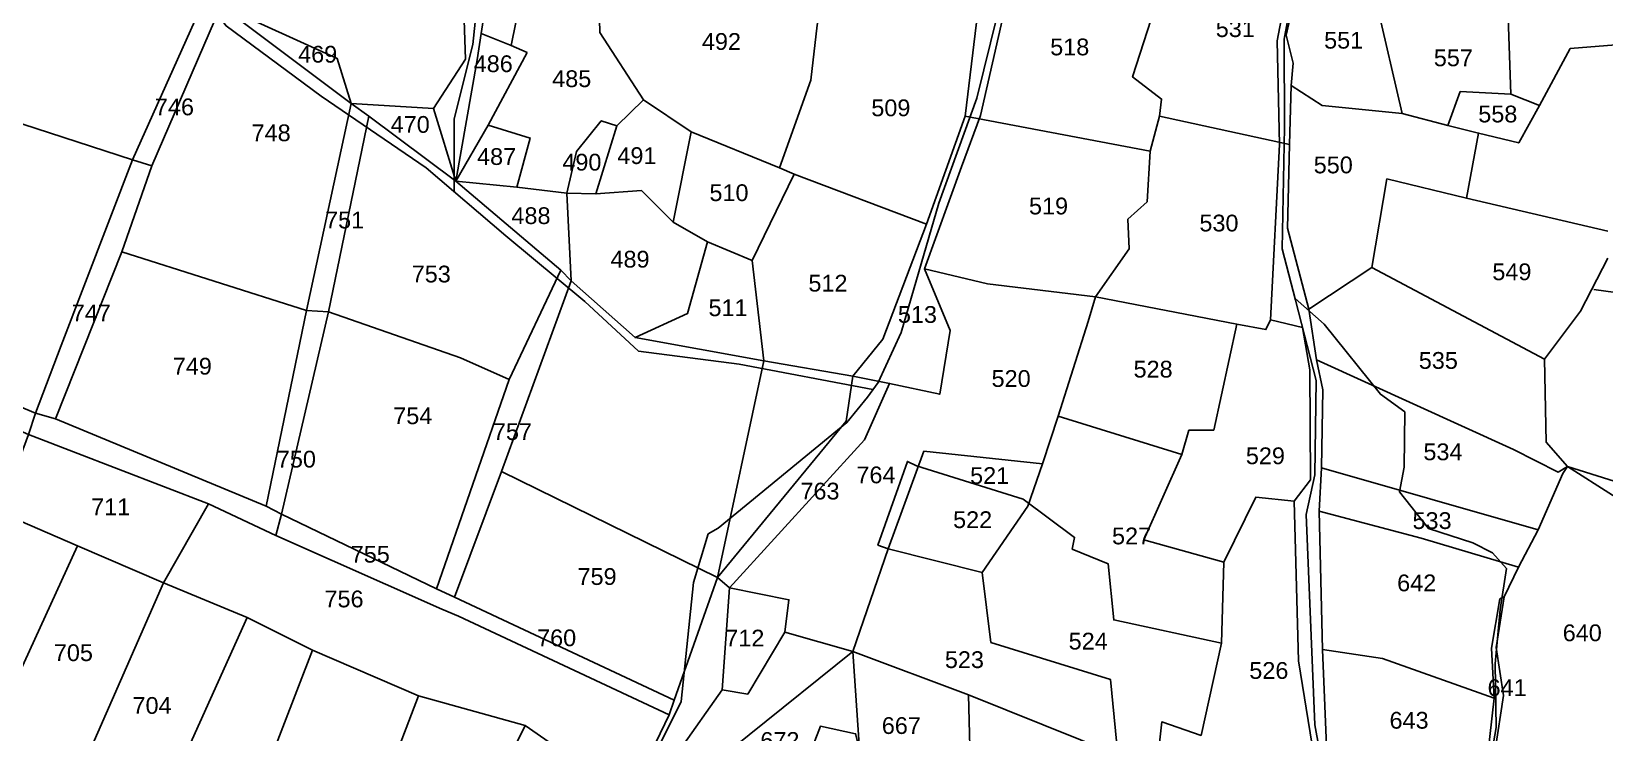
# Model space of a CAD drawing. Header units: inches. Extents: x 204181 to 273365, y 1587708 to 1600456.
# Drawn here: x 206162 to 208038, y 1592154 to 1592990 of the extents above; entities that cross this region are included whole.
import ezdxf
from ezdxf.enums import TextEntityAlignment as Align

# ---------------------------------------------------------------- set-up
doc = ezdxf.new("R2010")
doc.units = ezdxf.units.IN
doc.header["$LTSCALE"] = 15
doc.header["$MEASUREMENT"] = 0
for name, color, linetype in [('PLOT NOS', 7, 'Continuous'), ('PLOTS', 7, 'Continuous'), ('ROADS', 1, 'Continuous')]:
    doc.layers.add(name, color=color, linetype=linetype)
doc.styles.get("Standard").update_dxf_attribs({"font": 'arial.ttf'})

msp = doc.modelspace()

# ---------------------------------------------------------------- linework, layer by layer
at = {"layer": 'PLOTS'}
for points in [[(205599.5, 1592904.8), (205671.8, 1592951.4), (205789.1, 1592929.9), (205950.8, 1592898.4), (205973, 1592895.9), (206068.6, 1592906.9), (206282.9, 1592837.1), (206305.8, 1592830.1), (206388.1, 1593020.4), (206371.1, 1593034.3), (206393.7, 1593090.6), (206512, 1593082), (206468.7, 1593177.5), (206320.2, 1593248), (206366.4, 1593352.3), (206453.4, 1593442.6), (206463.4, 1593498.8), (206464.9, 1593508.5), (206500, 1593686.4), (206522.5, 1593780.4), (206537, 1593797), (206588.1, 1593870.5)], [(206588.4, 1593221.4), (206577.2, 1593197.6), (206654.7, 1593126.9), (206612.7, 1593059.4), (206677.4, 1593026.9), (206680, 1592957.1), (206641.7, 1592898.5), (206668.5, 1592811.9), (206693.8, 1592956.5), (206698.4, 1592987.9), (206710.8, 1593068.8), (206723.6, 1593068.7), (206749.7, 1593141.6), (206795.8, 1593282.6), (206780.9, 1593342.2), (206788.9, 1593362.9), (206839, 1593352.9), (206875.3, 1593455.2), (206935.9, 1593634.5)], [(207141.6, 1592579.1), (207177.3, 1592623.2), (207229.6, 1592760.3), (207275.8, 1592889.4), (207289.1, 1593000.8), (207360.7, 1593108.8), (207393.9, 1593162.9), (207468.3, 1593251.8), (207516.1, 1593314.3), (207554.6, 1593358.2), (207570.3, 1593397.1), (207581.9, 1593421.5), (207604.5, 1593457.5), (207615.2, 1593483.2), (207626, 1593506.3), (207632.4, 1593555.8)], [(207227.2, 1592707.1), (207271.1, 1592828.9), (207294, 1592890.1), (207322.5, 1593015.5), (207400.7, 1593141.1), (207445.4, 1593201.9), (207534.9, 1593322.7), (207557.2, 1593343.7), (207595.2, 1593424)], [(207457.6, 1592127.9), (207449, 1592217.4), (207306.3, 1592261.8), (207295.9, 1592345.1), (207350.3, 1592424.4), (207367.7, 1592474.5), (207386.6, 1592531.7), (207422.2, 1592644.4), (207431.2, 1592673.7), (207471.2, 1592731.1), (207469.6, 1592766.5), (207492.7, 1592787.2), (207496, 1592847.4), (207507.5, 1592889.3), (207509.9, 1592909.7), (207475.2, 1592936), (207514.9, 1593059.3), (207540.8, 1593132.6), (207595.7, 1593245.5), (207605.2, 1593282.6), (207637.1, 1593290.5), (207557.2, 1593343.7)], [(207044, 1593283.4), (207034.7, 1593258), (207136.7, 1593172.8), (207099.1, 1592997.9), (207091.6, 1592932.3), (207054.2, 1592827.5), (206949, 1592870.4), (206892.2, 1592908.7), (206840.2, 1592988.9), (206838, 1593068.6), (206861.5, 1593156), (206966.4, 1593144.9)], [(206928.8, 1592192.9), (206666.6, 1592315.6), (206645.2, 1592325.8), (206460.4, 1592414.6), (206442.1, 1592424.1), (206190.9, 1592528.5), (206167.2, 1592535.1), (205975.2, 1592615.4), (205935.7, 1592644.9), (205973, 1592895.9), (206035.8, 1593168.7), (206047.2, 1593220.1)], [(207906.3, 1593226.8), (207908.7, 1593193.3), (207922.1, 1593030.7), (207926.4, 1592915.5), (207960.5, 1592901.9)], [(206757.8, 1593089.5), (206734.4, 1592973.7), (206753.3, 1592965.1)], [(208041.7, 1592752.1), (207873.4, 1592791.5), (207778.4, 1592814.5), (207760.6, 1592708.7), (207685.2, 1592659), (207660, 1592755.7), (207662.4, 1592855.4), (207664.5, 1592926), (207666.9, 1592952.3), (207658.4, 1592985.7), (207684.5, 1593101.4)], [(206371.1, 1593034.3), (206282.9, 1592837.1), (206197.6, 1592615.7), (206167.2, 1592535.1), (206158.6, 1592509.6), (206124.4, 1592417.1), (206037.6, 1592210.3), (206025.9, 1592190.4), (205884.6, 1591970)], [(206543.4, 1592904.5), (206526.9, 1592957.9), (206387.8, 1593021.3)], [(207766.1, 1593024.4), (207796.7, 1592892.5), (207701.1, 1592901.8), (207664.5, 1592926)], [(206734.4, 1592973.7), (206698.4, 1592987.9)], [(208061.5, 1592975.3), (207997, 1592969.8), (207960.5, 1592901.9), (207935.7, 1592857.4), (207887.7, 1592869.1), (207873.4, 1592791.5)], [(206860.3, 1592877.6), (206835.3, 1592796.6), (206800.6, 1592797.3), (206741.2, 1592804.4), (206668.5, 1592811.9), (206706.9, 1592878.5), (206753.3, 1592965.1)], [(207851.3, 1592878.1), (207866, 1592918.6), (207926.4, 1592915.5)], [(206543.4, 1592904.5), (206490.4, 1592657.4), (206442.1, 1592424.1)], [(206543.4, 1592904.5), (206641.7, 1592898.5)], [(207367.7, 1592474.5), (207226.5, 1592489.8), (207184, 1592373.5), (207141.5, 1592251.1), (207060.6, 1592273.8), (207065.5, 1592312.6), (206994.7, 1592326.7), (206980.5, 1592339), (206722.7, 1592465.5), (206806, 1592693), (206800.6, 1592797.3), (206812, 1592847), (206841.7, 1592883.7), (206860.3, 1592877.6), (206892.2, 1592908.7)], [(206453.7, 1592389.3), (206460.4, 1592414.6), (206516.3, 1592655.8), (206564.4, 1592889.3)], [(207496, 1592847.4), (207275.8, 1592889.4)], [(207507.5, 1592889.3), (207662.4, 1592855.4)], [(207796.7, 1592892.5), (207851.3, 1592878.1), (207887.7, 1592869.1)], [(206706.9, 1592878.5), (206757.1, 1592863.2), (206741.2, 1592804.4)], [(206927.6, 1592762.9), (206949, 1592870.4)], [(206305.8, 1592830.1), (206270, 1592727.6), (206190.9, 1592528.5)], [(207054.2, 1592827.5), (207071.9, 1592820.2), (207229.6, 1592760.3)], [(207071.9, 1592820.2), (207021.7, 1592717.1), (207035.6, 1592597.4)], [(207021.7, 1592717.1), (206968.5, 1592739.6), (206927.6, 1592762.9), (206889.7, 1592800.5), (206835.3, 1592796.6)], [(206968.5, 1592739.6), (206944.7, 1592654), (206882, 1592625.2)], [(206270, 1592727.6), (206490.4, 1592657.4), (206516.3, 1592655.8), (206674, 1592601), (206732.1, 1592575.1), (206793.7, 1592705.7)], [(207907.7, 1592133.1), (207917.6, 1592198.3), (207908.9, 1592255.6), (207918.2, 1592316.2), (207935.4, 1592351.4), (207958.7, 1592395.9), (207988.4, 1592463), (207993.7, 1592471.4), (207968.5, 1592500.7), (207966.3, 1592599.6), (208009.4, 1592656.7), (208042, 1592719.8)], [(207760.6, 1592708.7), (207966.3, 1592599.6)], [(208545.2, 1592626), (208415.1, 1592649.6), (208405.9, 1592670.6), (208226.6, 1592684.1), (208191.6, 1592652), (208138.3, 1592662.8), (208085.7, 1592674.2), (208025.3, 1592682.5)], [(207707.2, 1592119), (207701.7, 1592253.4), (207697.6, 1592418.1), (207700.5, 1592469.8), (207702.2, 1592562.9), (207694.7, 1592598.8), (207685.2, 1592659)], [(207599.7, 1592641.3), (207572, 1592515), (207542.4, 1592514.7), (207534, 1592485.7), (207488.8, 1592383.9), (207584, 1592357.5)], [(207634.2, 1592634.7), (207639.6, 1592646.6), (207677.7, 1592637.2), (207686.4, 1592586.6), (207687.4, 1592455.5), (207667.7, 1592430.2), (207673, 1592239.8), (207708.1, 1592023.8), (207677.2, 1591880.1), (207675.2, 1591841), (207698.1, 1591736), (207715.2, 1591612.1), (207708.9, 1591535.2), (207708, 1591396.5), (207724.6, 1591341.5), (207735.6, 1591298), (207730.7, 1591296.2), (207744.1, 1591222.7), (207745.6, 1591157.4), (207776.5, 1591019.6), (207554.4, 1590978.8)], [(207035.6, 1592597.4), (206980.5, 1592339), (206928.8, 1592192.9), (206922.5, 1592175.4), (206874.8, 1592076.5), (206807.7, 1591942.9), (206735.2, 1591785.9), (206506, 1591701.1), (206649.6, 1591953), (206656.4, 1591973), (206750.9, 1592162.5), (206623.9, 1592198.1), (206497.6, 1592252.7), (206419.6, 1592291.4), (206319.8, 1592332.8), (206217.4, 1592377.1), (206124.4, 1592417.1), (206022.5, 1592453.5), (205924.5, 1592502.1), (205966.2, 1592594.6), (205916.4, 1592633.5), (205759.9, 1592633.2), (205595.7, 1592624.5)], [(207694.7, 1592598.8), (207929.6, 1592491.7), (207982.8, 1592464.9), (207993.7, 1592471.4), (208113.8, 1592433.8), (208101.2, 1592403), (207993.7, 1592471.4)], [(205966.2, 1592594.6), (206158.6, 1592509.6), (206373.3, 1592427.1), (206453.7, 1592389.3), (206651.7, 1592301.5), (206671.6, 1592292.9), (206922.5, 1592175.4)], [(206732.1, 1592575.1), (206645.2, 1592325.8)], [(207141.6, 1592579.1), (207133.7, 1592525.6), (206980.5, 1592339)], [(206985.8, 1592205.2), (206994.7, 1592326.7), (207155.6, 1592503.4), (207185.5, 1592570.6)], [(207534, 1592485.7), (207386.6, 1592531.7)], [(207581.4, 1592260.9), (207452.7, 1592288.6), (207446.1, 1592355.5), (207403.2, 1592373.1), (207406.1, 1592386.9), (207344.6, 1592432.7), (207217.5, 1592472.3), (207206.7, 1592477.6), (207171.5, 1592377.8), (207184, 1592373.5), (207295.9, 1592345.1)], [(207700.5, 1592469.8), (207958.7, 1592395.9)], [(206722.7, 1592465.5), (206666.6, 1592315.6)], [(206874.8, 1592076.5), (206894.5, 1592052), (206997.1, 1592022.4), (207020.4, 1592093.8), (207072.9, 1592083.6), (207103, 1592161.8), (207145, 1592152.8), (207149.7, 1592134), (207194.8, 1592118.8), (207282.2, 1592091), (207336.9, 1592041.4), (207403.6, 1592046.5), (207393.2, 1591990.4), (207439.5, 1591975.8), (207484.2, 1591959.7), (207503.7, 1592109.8), (207510.1, 1592166.9), (207557, 1592150.9), (207581.4, 1592260.9), (207584, 1592357.5), (207622, 1592434.8), (207667.7, 1592430.2)], [(206373.3, 1592427.1), (206319.8, 1592332.8), (206224.5, 1592115.5), (206212.9, 1592099.2), (206078.2, 1591894.1)], [(207935.4, 1592351.4), (207819.3, 1592386.1), (207697.6, 1592418.1)], [(206217.4, 1592377.1), (206121.4, 1592168.4)], [(207893.1, 1592079.4), (207906.2, 1592195.4), (207903.2, 1592255), (207913.3, 1592313.7), (207918.2, 1592316.2)], [(206419.6, 1592291.4), (206319.3, 1592069.4)], [(206969.4, 1591657.9), (207003.5, 1591693), (207149.7, 1592134), (207141.5, 1592251.1), (207060.6, 1592273.8), (207016.3, 1592200.1), (206985.8, 1592205.2), (206885, 1592062.1)], [(206298.4, 1591796.5), (206395.6, 1592006.9), (206410.1, 1592025.6), (206497.6, 1592252.7)], [(206894.5, 1592052), (207141.5, 1592251.1), (207279.7, 1592199.4), (207457.6, 1592127.9)], [(207701.7, 1592253.4), (207773.3, 1592242.6), (207906.2, 1592195.4)], [(206623.9, 1592198.1), (206546.5, 1591994.9)], [(207279.7, 1592199.4), (207282.2, 1592091), (207207.5, 1591888.9), (207115.5, 1591602.9)], [(206750.9, 1592162.5), (206874.8, 1592076.5)]]:
    msp.add_lwpolyline(points, dxfattribs=at)
at = {"layer": 'PLOTS', "color": 11}
msp.add_lwpolyline([(206387.8, 1593021.3), (206543.4, 1592904.5), (206564.4, 1592889.3), (206668.5, 1592811.9), (206793.7, 1592705.7), (206806, 1592693), (206882, 1592625.2), (207035.6, 1592597.4), (207141.6, 1592579.1), (207185.5, 1592570.6), (207245.4, 1592557.6), (207257.7, 1592633.8), (207227.2, 1592707.1), (207302.1, 1592689.5), (207431.2, 1592673.7), (207599.7, 1592641.3), (207634.2, 1592634.7), (207639.6, 1592646.6), (207650.3, 1592855.5), (207647.5, 1592979.1), (207671.5, 1593104.7)], dxfattribs=at)
at = {"layer": 'ROADS'}
for points in [[(206972.3, 1593748.4), (206946.2, 1593688.7), (206917.4, 1593593.7), (206867.8, 1593449.3), (206834.6, 1593360.6), (206782.8, 1593337.2), (206780.9, 1593301.6), (206782.3, 1593271), (206737.6, 1593119.1), (206726.9, 1593106.5), (206695.1, 1593036.1), (206688.7, 1592974.7), (206666.3, 1592885.9), (206666.5, 1592799.2)], [(207632.2, 1593495.2), (207588.1, 1593419.6), (207572.6, 1593384.5), (207551.8, 1593346.8), (207474.8, 1593254), (207395.4, 1593144.8), (207314, 1593010.6), (207289.5, 1592910.6), (207244.3, 1592785.7), (207199.3, 1592631.3), (207171.7, 1592571.6), (207159, 1592554.2), (207134.7, 1592523.9), (206981.1, 1592397.9)], [(205606.6, 1592926.5), (205655.9, 1592922), (205728.4, 1592946.7), (205813, 1593014.6), (205889.1, 1593123.3), (205994.4, 1593194.7), (206007.3, 1593215.6), (206030.6, 1593207), (206171.1, 1593163.7), (206302.5, 1593109.4), (206332, 1593079.8), (206394.4, 1592996.8), (206507.8, 1592913), (206632.8, 1592827.8), (206728.1, 1592746.5), (206822.3, 1592668.3), (206886.3, 1592609.1), (207006.1, 1592593.5), (207165.4, 1592563.3)], [(207717.5, 1592026.6), (207692.7, 1592163.6), (207682.2, 1592414.3), (207692.4, 1592461.6), (207694.3, 1592574), (207669.3, 1592670), (207653.5, 1592731), (207656.4, 1592875.6), (207656, 1592980.9), (207678.3, 1593102.5)], [(207668.9, 1592671.9), (207703.7, 1592641.1), (207770.7, 1592557.6), (207799.8, 1592536.6), (207799.2, 1592470.8), (207793.4, 1592441.4), (207828, 1592397.5), (207881.1, 1592380.5), (207904.2, 1592368.4), (207920.9, 1592350), (207913.7, 1592301), (207907.6, 1592236.1), (207908.7, 1592160.3), (207898.6, 1592101), (207902.7, 1592078.6), (207967.7, 1592016.9), (207969.2, 1591992), (207947.3, 1591906.1), (207930.5, 1591875.9), (208034.7, 1591765.1)], [(206736.1, 1591547.3), (206753.4, 1591618.6), (206775.1, 1591788.9), (206813.9, 1591908.8), (206864.7, 1592045.3), (206936.9, 1592191.4), (206951.8, 1592333.3), (206969.3, 1592391.2), (206981.1, 1592397.9)]]:
    msp.add_lwpolyline(points, dxfattribs=at)

# ---------------------------------------------------------------- texts
at = {"layer": 'PLOT NOS'}
for s, p in [('531', (207597.7, 1592993.6)), ('492', (206985, 1592978.3)), ('518', (207400.3, 1592971.8)), ('551', (207726.9, 1592979.8)), ('469', (206503.6, 1592963.1)), ('486', (206712.9, 1592951.8)), ('557', (207857.7, 1592958.8)), ('485', (206806.5, 1592933.9)), ('509', (207187, 1592899.2)), ('558', (207910.7, 1592891.8)), ('470', (206613.9, 1592879.4)), ('487', (206716.9, 1592841.1)), ('490', (206818.6, 1592834.4)), ('491', (206884.2, 1592842.2)), ('550', (207714.5, 1592831.1)), ('510', (206994, 1592798)), ('519', (207375, 1592782.1)), ('488', (206757.9, 1592770.6)), ('530', (207578.2, 1592761.8)), ('489', (206876, 1592718.7)), ('549', (207927.5, 1592703.7)), ('512', (207112, 1592690.1)), ('511', (206992.9, 1592660.8)), ('513', (207218.7, 1592652.8)), ('535', (207839.8, 1592598)), ('520', (207330.4, 1592576.4)), ('528', (207499.7, 1592587.6)), ('529', (207633.6, 1592484.3)), ('534', (207845.3, 1592489)), ('521', (207304.8, 1592460.7)), ('711', (206256.8, 1592423.4)), ('522', (207284.5, 1592408.1)), ('533', (207832.3, 1592407)), ('527', (207474, 1592388.7)), ('642', (207814, 1592332.7)), ('640', (208011.4, 1592273.2)), ('712', (207012.9, 1592266.9)), ('524', (207422.3, 1592263.3)), ('705', (206212.3, 1592249.5)), ('523', (207274.7, 1592241.2)), ('526', (207637.7, 1592228.3)), ('641', (207921.8, 1592207.8)), ('704', (206306.1, 1592186.6)), ('667', (207199.5, 1592162.6)), ('643', (207804.9, 1592168.9)), ('672', (207054.7, 1592144.8))]:
    msp.add_text(s, height=20, dxfattribs=at).set_placement(p, align=Align.MIDDLE_CENTER)
for s, p in [('746', (206309.5, 1592890.3)), ('748', (206424.8, 1592859.4)), ('751', (206512.4, 1592755.4)), ('753', (206615.7, 1592691)), ('747', (206210.4, 1592644.6)), ('749', (206330.8, 1592581.1)), ('754', (206593.7, 1592522)), ('757', (206712.5, 1592503.1)), ('750', (206454.9, 1592470.3)), ('764', (207145.9, 1592451.5)), ('763', (207079.2, 1592432.2)), ('755', (206543, 1592356.9)), ('759', (206813.4, 1592330.3)), ('756', (206511.7, 1592303.6)), ('760', (206765.2, 1592257.2))]:
    msp.add_text(s, height=20, dxfattribs=at).set_placement(p)

doc.saveas('drawing.dxf')
